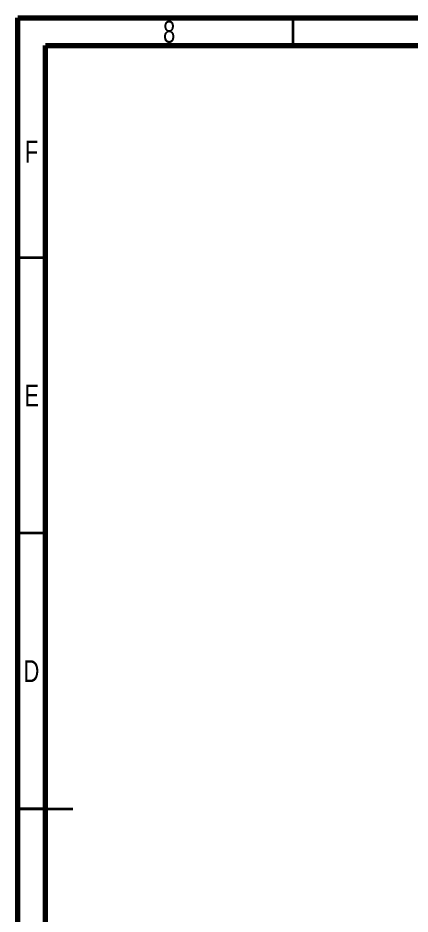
# Model space of a CAD drawing. Header units: inches. Extents: x 0 to 16.3, y 0 to 11.5.
# Drawn here: x 0.59 to 3.39, y 5.09 to 11.5 of the extents above; entities that cross this region are included whole.
import ezdxf

# ---------------------------------------------------------------- set-up
doc = ezdxf.new("R2010")
doc.units = ezdxf.units.IN
doc.header["$MEASUREMENT"] = 0
doc.styles.add('SLDTEXTSTYLE0', font='TXT', dxfattribs={"width": 0.75})

msp = doc.modelspace()

# ---------------------------------------------------------------- linework, layer by layer
at = {"color": 7, "linetype": 'Continuous', "lineweight": 70}
for p, q in [((0.5906, 0.1969), (0.5906, 11.4961)), ((0.5906, 11.4961), (16.3386, 11.4961)), ((0.7874, 0.3937), (0.7874, 11.2992)), ((0.7874, 11.2992), (16.1417, 11.2992))]:
    msp.add_line(p, q, dxfattribs=at)
at = {"color": 7, "linetype": 'Continuous', "lineweight": 35}
for p, q in [((2.5591, 11.2992), (2.5591, 11.4961)), ((0.7874, 9.7835), (0.5906, 9.7835)), ((0.7874, 7.815), (0.5906, 7.815)), ((0.5906, 5.8465), (0.9843, 5.8465)), ((0.7874, 5.8465), (0.5906, 5.8465))]:
    msp.add_line(p, q, dxfattribs=at)

# ---------------------------------------------------------------- texts
at = {"color": 7, "linetype": 'Continuous', "lineweight": 0, "char_height": 0.1562, "attachment_point": 2, "style": 'SLDTEXTSTYLE0'}
for s, insert in [('8', (1.6717, 11.4753)), ('F', (0.6873, 10.619)), ('E', (0.6893, 8.8768)), ('D', (0.6871, 6.9083))]:
    msp.add_mtext(s, dxfattribs=dict(at, insert=insert))

doc.saveas('drawing.dxf')
